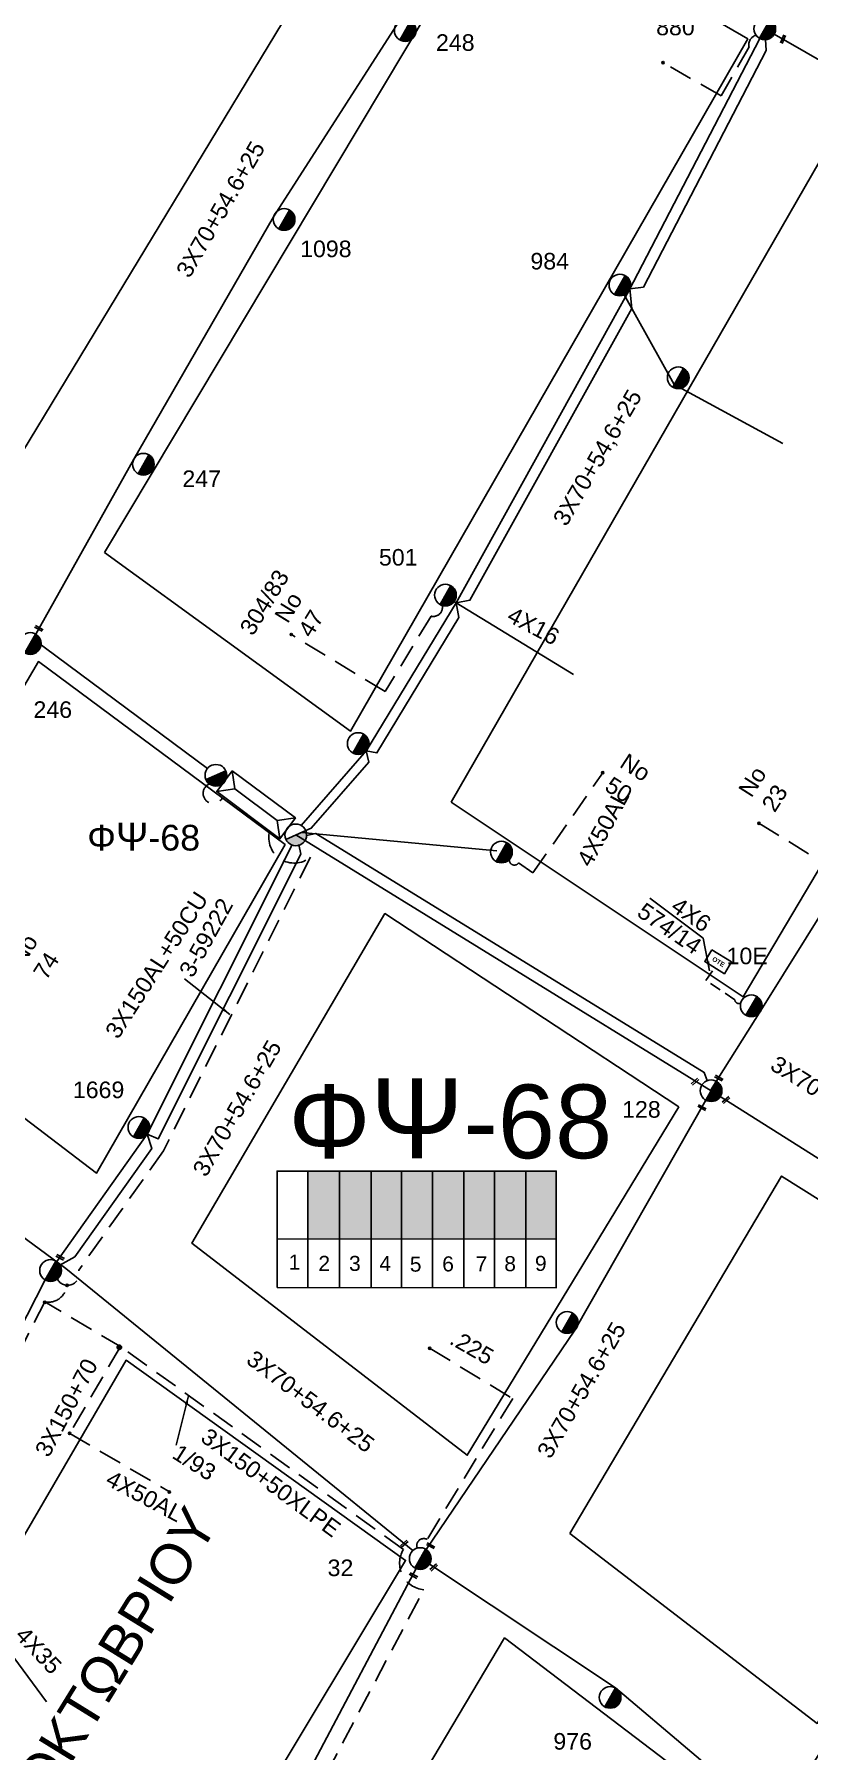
# Model space of a CAD drawing. Header units: millimetres. Extents: x 771 to 3391, y 686 to 1835.
# Drawn here: x 1145.8 to 1229.9, y 1215.3 to 1401.7 of the extents above; entities that cross this region are included whole.
import ezdxf

# ---------------------------------------------------------------- set-up
doc = ezdxf.new("R2010")
doc.units = ezdxf.units.MM
doc.linetypes.add('DASHED', pattern=[19.05, 12.7, -6.35])
for name, color, linetype in [('Pillar OTE', 7, 'Continuous'), ('Άγνωστα', 7, 'Continuous'), ('Γυμνά εναέρια ΧΤ (3Φ)   4x35CU', 7, 'Continuous'), ('Εναέρια παροχή ΧΤ 4x16', 7, 'SYN_LINE'), ('Επιγραφές - Σχήματα', 7, 'Continuous'), ('Καλώδια ΧΤ   3x150+70AL', 7, 'DASHED'), ('Καλώδια ΧΤ   3x150AL+50CU', 7, 'DASHED'), ('Μηχανική τομή', 7, 'Continuous'), ('Στύλος ΦΜ', 7, 'Continuous'), ('Στύλος ΦΜ @ 1', 7, 'Continuous'), ('Συνδέσεις', 7, 'Continuous'), ('Συνεστραμμένα ΧΤ   3x70+54.6+25 AL', 7, 'SYN_LINE'), ('Υποσταθμός εναέριος 2 στύλων', 7, 'Continuous'), ('Υποσταθμός πόλεως', 7, 'Continuous'), ('Υπόβαθρο ΔΕΗ', 7, 'Continuous'), ('Υπόγεια καλώδια Παροχών ΧΤ   .0225', 7, 'DASHED'), ('Υπόγεια καλώδια Παροχών ΧΤ   4x50AL', 7, 'DASHED'), ('Υπόγεια καλώδια Παροχών ΧΤ   4x6', 7, 'DASHED')]:
    doc.layers.add(name, color=color, linetype=linetype)
doc.styles.add('arial', font='arial.ttf')
doc.styles.get("Standard").update_dxf_attribs({"font": 'arial.ttf'})
doc.linetypes.add('SYN_LINE', pattern='A,0.5,-0.0001,["/\\/\\/\\/",Standard,S=0.1,R=0,X=0,Y=-0.05],-0.25', length=0.7501)
doc.dimstyles.new('ISO-25', dxfattribs={"dimtxt": 2.5, "dimasz": 2.5, "dimexe": 1.25, "dimexo": 0.625, "dimtad": 1, "dimtxsty": 'Standard', "dimcen": 2.5, "dimadec": 0, "dimazin": 0, "dimtfac": 1, "dimtmove": 0, "dimatfit": 3, "dimfxl": 1, "dimarcsym": 0})

# ---------------------------------------------------------------- blocks, each defined once
blk = doc.blocks.new('ΥΠΑΡΧΩΝ ΤΣΙΜΕΝΤΕΝΙΟΣ ΣΤΥΛΟΣ')
at = {"layer": 'Στύλος ΦΜ'}
blk.add_hatch(color=7, dxfattribs=at).paths.add_polyline_path([(-1.29, -2.28, 0.574793), (2.62, 0, 0.268822), (1.3, 2.27)])
at = {"layer": 'Στύλος ΦΜ', "color": 7}
blk.add_line((-1.29, -2.28), (1.3, 2.27), dxfattribs=at)
blk.add_circle((0, 0), 2.62, dxfattribs=at)
at = {"layer": 'Στύλος ΦΜ', "flags": 4}
for tag, p in [('ΑΡΙΘΜΟΣ', (-4.68, 8.05)), ('ΤΥΠΟΣ', (-4.91, 3.03))]:
    blk.add_attdef(tag, p, '', height=4, dxfattribs=at)
blk = doc.blocks.new('ΥΠΟΣΤΑΘΜΟΣ ΕΝΑΕΡΙΟΣ ΕΠΙ 2 ΣΤΥΛΩΝ')
at = {"layer": 'Υποσταθμός εναέριος 2 στύλων', "linetype": 'Continuous'}
for points in [[(-11.97, -2.11, 0.574793), (-8.45, -0.07, 0.268822), (-9.64, 1.98)], [(9.68, -2.15, 0.574793), (13.19, -0.1, 0.268822), (12.01, 1.95)]]:
    blk.add_hatch(color=256, dxfattribs=at).paths.add_polyline_path(points)
for p, q in [((-11.97, -2.11), (-9.64, 1.98)), ((9.68, -2.15), (12.01, 1.95))]:
    blk.add_line(p, q, dxfattribs=at)
for centre in [(-10.81, -0.07), (10.84, -0.1)]:
    blk.add_circle(centre, 2.36, dxfattribs=at)
at = {"layer": 'Υποσταθμός πόλεως', "linetype": 'Continuous', "ltscale": 40}
blk.add_lwpolyline([(-8.57, 2.82), (8.57, 2.82), (8.57, -2.82), (-8.57, -2.82)], close=True, dxfattribs=at)
for points in [[(-5.75, 0), (-8.57, 2.82)], [(-8.57, -2.82), (-5.75, 0)], [(-5.75, 0), (5.75, 0)], [(5.75, 0), (8.57, 2.82)], [(8.57, -2.82), (5.75, 0)]]:
    blk.add_lwpolyline(points, dxfattribs=at)
at = {"layer": 'Υποσταθμός εναέριος 2 στύλων', "ltscale": 40, "flags": 1}
for tag, p in [('ΜΕΤΑΣΧΗΜΑΤΙΣΜΟΣ', (14.09, 2.51)), ('ΙΣΧΥΣ', (14.07, -0.28)), ('ΑΡΙΘΜΟΣ', (14.19, -3))]:
    blk.add_attdef(tag, p, '', height=1.8, dxfattribs=at)
blk = doc.blocks.new('ΜΗΧΑΝΙΚΗ ΤΟΜΗ')
at = {"layer": 'Μηχανική τομή', "ltscale": 40}
for p, q in [((-1.89, 0.78), (1.89, 0.78)), ((1.89, 0), (-1.89, 0))]:
    blk.add_line(p, q, dxfattribs=at)
blk = doc.blocks.new('_ΣΥΝΔΕΣΗ')
at = {"layer": 'Συνδέσεις', "linetype": 'SYN_LINE', "ltscale": 40}
blk.add_hatch(color=256, dxfattribs=at).paths.add_polyline_path([(0.5, -0.01, 1), (-0.5, -0.01, 1)])
at = {"layer": 'Συνδέσεις'}
blk.add_circle((0, -0.01), 0.5, dxfattribs=at)
blk = doc.blocks.new('PILLAR ΟΤΕ')
at = {"layer": 'Pillar OTE', "ltscale": 40}
blk.add_lwpolyline([(-3.31, 2.02), (3.39, 2.02), (3.39, -1.99), (-3.31, -1.99)], close=True, dxfattribs=at)
at = {"layer": 'Pillar OTE', "insert": (-1.81, 0.71), "char_height": 1.3575, "width": 109.961, "attachment_point": 1}
blk.add_mtext('{\\fArial|b1|i0|c161|p34;OTE}', dxfattribs=at)

msp = doc.modelspace()

# ---------------------------------------------------------------- hatches: boundary and pattern name
at = {"layer": 'Καλώδια ΧΤ   3x150AL+50CU', "linetype": 'DASHED', "ltscale": 0.2}
h = msp.add_hatch(color=6, dxfattribs=at)
h.dxf.hatch_style = 1
h.paths.add_polyline_path([(1178.92143, 1278.22879), (1175.48156, 1278.22901), (1175.4811, 1270.86842), (1178.92097, 1270.86508)])
h = msp.add_hatch(color=30, dxfattribs=at)
h.dxf.hatch_style = 1
h.paths.add_polyline_path([(1182.361, 1278.22858), (1178.92143, 1278.22879), (1178.92097, 1270.86508), (1182.36054, 1270.86174)])
h = msp.add_hatch(color=1, dxfattribs=at)
h.dxf.hatch_style = 1
h.paths.add_polyline_path([(1182.36054, 1270.86174), (1185.6581, 1270.85853), (1185.65856, 1278.22837), (1182.361, 1278.22858)])
h = msp.add_hatch(color=151, dxfattribs=at)
h.dxf.hatch_style = 1
h.paths.add_polyline_path([(1185.6581, 1270.85853), (1189.0441, 1270.85525), (1189.04456, 1278.22816), (1185.65856, 1278.22837)])
h = msp.add_hatch(color=2, dxfattribs=at)
h.dxf.hatch_style = 1
h.paths.add_polyline_path([(1189.0441, 1270.85525), (1192.44074, 1270.85195), (1192.4412, 1278.22795), (1189.04456, 1278.22816)])
h = msp.add_hatch(color=27, dxfattribs=at)
h.dxf.hatch_style = 1
h.paths.add_polyline_path([(1195.77825, 1278.22774), (1192.4412, 1278.22795), (1192.44074, 1270.85195), (1195.77779, 1270.84871)])
h = msp.add_hatch(color=62, dxfattribs=at)
h.dxf.hatch_style = 1
h.paths.add_polyline_path([(1199.16663, 1278.22753), (1195.77825, 1278.22774), (1195.77779, 1270.84871), (1199.16616, 1270.84542)])
h = msp.add_hatch(color=133, dxfattribs=at)
h.dxf.hatch_style = 1
h.paths.add_polyline_path([(1202.48673, 1278.22732), (1199.16663, 1278.22753), (1199.16616, 1270.84542), (1202.48626, 1270.84219)])

# ---------------------------------------------------------------- linework, layer by layer
at = {"layer": 'Pillar OTE', "ltscale": 40}
for points in [[(1172.15286, 1265.58893), (1172.15365, 1278.22922), (1202.48673, 1278.22732), (1202.48593, 1265.55957), (1172.15286, 1265.58986)], [(1175.48077, 1265.58653), (1175.48156, 1278.22901)], [(1178.92064, 1265.5831), (1178.92143, 1278.22879)], [(1182.36021, 1265.57966), (1182.361, 1278.22858)], [(1185.65777, 1265.57637), (1185.65856, 1278.22837)], [(1189.04376, 1265.57299), (1189.04456, 1278.22816)], [(1192.44041, 1265.5696), (1192.4412, 1278.22795)], [(1195.77746, 1265.56626), (1195.77825, 1278.22774)], [(1199.16583, 1265.56288), (1199.16663, 1278.22753)], [(1172.15319, 1270.87165), (1202.48626, 1270.84219)]]:
    msp.add_lwpolyline(points, dxfattribs=at)
at = {"layer": 'Άγνωστα', "color": 1, "linetype": 'DASHED', "ltscale": 0.2}
for points in [[(1224.20338, 1401.54708, 0.411361271), (1223.44473, 1400.29348), (1220.38951, 1394.97557), (1214.1538, 1398.55807)], [(1190.08696, 1339.64482, -0.572146993), (1188.8825, 1338.48398), (1183.89928, 1330.2826), (1173.63172, 1336.52125)]]:
    msp.add_lwpolyline(points, format="xyb", dxfattribs=at)
at = {"layer": 'Άγνωστα', "color": 1}
msp.add_lwpolyline([(1227.10742, 1357.23393), (1215.29395, 1363.63789), (1209.81276, 1373.44681)], dxfattribs=at)
at = {"layer": 'Γυμνά εναέρια ΧΤ (3Φ)   4x35CU', "color": 27, "linetype": 'SYN_LINE', "ltscale": 8}
msp.add_lwpolyline([(1133.80783, 1241.64474), (1134.64407, 1241.6628), (1138.20617, 1231.70871), (1141.98203, 1227.47784), (1147.11028, 1220.57726)], dxfattribs=at)
at = {"layer": 'Εναέρια παροχή ΧΤ 4x16', "color": 1, "ltscale": 20}
msp.add_lwpolyline([(1204.36869, 1332.15381), (1190.949, 1340.30771)], dxfattribs=at)
at = {"layer": 'Καλώδια ΧΤ   3x150+70AL', "color": 6, "linetype": 'DASHED', "ltscale": 0.2}
msp.add_lwpolyline([(1149.31816, 1265.81728, -0.441096835), (1146.90644, 1264.02929), (1141.84291, 1254.13696), (1131.0998, 1259.63597)], format="xyb", dxfattribs=at)
msp.add_lwpolyline([(1155.12174, 1259.17464), (1149.61505, 1249.72441)], dxfattribs=at)
at = {"layer": 'Καλώδια ΧΤ   3x150AL+50CU', "color": 6, "linetype": 'DASHED', "ltscale": 0.2}
for points in [[(1171.3527, 1315.13378, 0.730780286), (1175.76713, 1312.2937), (1159.79071, 1280.40529), (1150.59682, 1267.4722, -0.004806397), (1150.59245, 1267.40244, -0.914412384), (1148.27493, 1266.51239)], [(1176.73312, 1167.02053, 0.912553464), (1175.26962, 1167.51639), (1155.39611, 1178.33379), (1159.01613, 1185.0473, 0.491389338), (1161.95677, 1188.84879), (1175.69954, 1209.37924), (1188.08333, 1232.76837, -0.557799863), (1185.88859, 1237.13835), (1155.12174, 1259.17464)]]:
    msp.add_lwpolyline(points, format="xyb", dxfattribs=at)
msp.add_lwpolyline([(1155.24607, 1259.08559), (1146.90644, 1264.02929)], dxfattribs=at)
at = {"layer": 'Καλώδια ΧΤ   3x150AL+50CU', "color": 2, "linetype": 'DASHED', "ltscale": 0.2}
msp.add_arc((1165.21207, 1319.23911), 1.09888, 112.0326251, 332.7569399, dxfattribs=at)
at = {"layer": 'Συνεστραμμένα ΧΤ   3x70+54.6+25 AL', "color": 27, "linetype": 'SYN_LINE', "ltscale": 20}
for points in [[(1145.9357, 1336.52001), (1156.58535, 1355.53384), (1171.77675, 1381.85435), (1195.55888, 1418.89443)], [(1174.50331, 1313.66531), (1174.71862, 1312.62535), (1159.23075, 1281.71205), (1158.04568, 1282.21532), (1158.07361, 1282.126)], [(1146.95199, 1266.40264), (1134.0783, 1241.25208), (1116.41913, 1212.13779)]]:
    msp.add_lwpolyline(points, dxfattribs=at)
at = {"layer": 'Συνεστραμμένα ΧΤ   3x70+54.6+25 AL', "color": 1, "linetype": 'SYN_LINE', "ltscale": 20}
for points in [[(1225.14997, 1402.24963), (1251.58604, 1387.12843), (1269.28602, 1374.97868)], [(1174.77385, 1315.73914), (1181.87536, 1323.8928), (1191.60646, 1339.90824), (1210.3871, 1373.78886), (1224.60549, 1401.20539)]]:
    msp.add_lwpolyline(points, dxfattribs=at)
at = {"layer": 'Συνεστραμμένα ΧΤ   3x70+54.6+25 AL', "color": 133, "linetype": 'SYN_LINE', "ltscale": 20}
msp.add_lwpolyline([(1175.26262, 1315.19052), (1175.87147, 1315.45714), (1182.11183, 1322.62206), (1181.82638, 1323.83657), (1182.99453, 1323.63553), (1191.91511, 1338.31702), (1191.60646, 1339.90824), (1193.11248, 1340.20036), (1210.68065, 1371.89366), (1210.49762, 1374.00197), (1211.96518, 1374.21098), (1225.27856, 1399.88242), (1225.21268, 1401.07494)], dxfattribs=at)
at = {"layer": 'Συνεστραμμένα ΧΤ   3x70+54.6+25 AL', "color": 30, "linetype": 'SYN_LINE', "ltscale": 20}
for points in [[(1307.3837, 1353.77755), (1296.72508, 1361.1824), (1270.2593, 1374.31085), (1259.08767, 1352.65637), (1239.68333, 1319.6268), (1224.73258, 1295.64618)], [(1173.79786, 1313.65616), (1158.04568, 1282.21532), (1148.21542, 1268.38705)], [(1117.76958, 1290.75702), (1149.20354, 1267.65031), (1186.90879, 1237.01267)]]:
    msp.add_lwpolyline(points, dxfattribs=at)
at = {"layer": 'Συνεστραμμένα ΧΤ   3x70+54.6+25 AL', "color": 2, "ltscale": 20}
msp.add_lwpolyline([(1145.72771, 1335.94888), (1164.58231, 1321.91884)], dxfattribs=at)
at = {"layer": 'Συνεστραμμένα ΧΤ   3x70+54.6+25 AL', "color": 151, "linetype": 'SYN_LINE', "ltscale": 20}
msp.add_lwpolyline([(1174.18376, 1314.71808), (1219.30765, 1286.95019), (1259.57689, 1261.54507), (1245.22695, 1237.10983), (1226.84851, 1208.35894)], dxfattribs=at)
at = {"layer": 'Συνεστραμμένα ΧΤ   3x70+54.6+25 AL', "color": 62, "linetype": 'SYN_LINE', "ltscale": 20}
for points in [[(1174.80065, 1314.98822), (1196.03805, 1312.99107)], [(1175.3596, 1314.67477), (1176.35991, 1314.89228), (1218.54017, 1288.93582), (1218.88162, 1288.05037)], [(1218.72436, 1285.92701), (1204.50436, 1260.95931), (1188.36159, 1237.11668), (1174.17971, 1210.33153), (1159.50701, 1188.41184)], [(1188.70619, 1235.52717), (1208.92541, 1222.10004), (1225.50125, 1208.08172)]]:
    msp.add_lwpolyline(points, dxfattribs=at)
at = {"layer": 'Συνεστραμμένα ΧΤ   3x70+54.6+25 AL', "color": 30, "linetype": 'SYN_LINE', "ltscale": 8}
msp.add_lwpolyline([(1224.73258, 1295.64618), (1219.26387, 1286.97781)], dxfattribs=at)
at = {"layer": 'Συνεστραμμένα ΧΤ   3x70+54.6+25 AL', "color": 27, "linetype": 'SYN_LINE', "ltscale": 15}
msp.add_lwpolyline([(1158.04568, 1282.21532), (1158.53164, 1280.66115), (1150.18062, 1268.91374), (1148.55997, 1268.00375)], dxfattribs=at)
at = {"layer": 'Υπόβαθρο ΔΕΗ'}
for points in [[(1112.19066, 1377.00111), (1152.68812, 1443.16689), (1185.3061, 1423.6984), (1142.91371, 1353.76552), (1112.19066, 1377.00111)], [(1153.39178, 1345.38514), (1196.17617, 1416.86982), (1223.30171, 1401.14859), (1180.11929, 1325.98524), (1153.39178, 1345.38514)], [(1191.05132, 1318.26237), (1234.53168, 1393.81805), (1268.3003, 1373.73978), (1222.78997, 1297.13785), (1191.05132, 1318.26237)], [(1125.63427, 1298.47923), (1146.21522, 1333.54157), (1173.01105, 1313.67931), (1152.54189, 1277.99933), (1125.63427, 1298.47923)], [(1218.4665, 1303.50035), (1212.64942, 1307.84455)], [(1215.79808, 1285.18686), (1183.86111, 1306.1762), (1162.90384, 1270.38842), (1192.81937, 1247.37475), (1215.79808, 1285.18686)], [(1203.95257, 1238.86061), (1226.97059, 1277.68534), (1255.30463, 1259.90705), (1230.84139, 1218.25252), (1203.95257, 1238.86061)], [(1126.34376, 1207.23476), (1155.74357, 1257.6889), (1186.10681, 1235.94169), (1158.47606, 1189.98599), (1126.34376, 1207.23476)], [(1170.74064, 1183.60892), (1196.8784, 1227.52704), (1224.41917, 1206.57581), (1201.21211, 1167.36373), (1170.74064, 1183.60892)]]:
    msp.add_lwpolyline(points, dxfattribs=at)
at = {"layer": 'Υπόγεια καλώδια Παροχών ΧΤ   .0225', "color": 30, "ltscale": 0.2}
msp.add_lwpolyline([(1224.49527, 1315.9949), (1232.56973, 1311.03943), (1237.29068, 1318.66774, 1.120748252), (1239.68141, 1323.19513)], format="xyb", dxfattribs=at)
at = {"layer": 'Υπόγεια καλώδια Παροχών ΧΤ   .0225', "color": 30, "linetype": 'DASHED', "ltscale": 0.2}
msp.add_lwpolyline([(1188.77821, 1258.96334), (1197.75074, 1253.51066), (1188.46192, 1238.22565, 0.701433656), (1187.38484, 1237.27588)], format="xyb", dxfattribs=at)
at = {"layer": 'Υπόγεια καλώδια Παροχών ΧΤ   4x50AL', "color": 62, "linetype": 'DASHED', "ltscale": 0.2}
msp.add_lwpolyline([(1197.39126, 1312.06611, 0.80947631), (1198.39275, 1311.69734), (1198.39275, 1311.69734), (1198.39275, 1311.69734), (1198.39275, 1311.69734), (1199.94857, 1310.60782), (1207.63229, 1321.56853)], format="xyb", dxfattribs=at)
at = {"layer": 'Υπόγεια καλώδια Παροχών ΧΤ   4x50AL', "color": 6, "linetype": 'DASHED', "ltscale": 0.2}
msp.add_lwpolyline([(1149.61505, 1249.72441), (1160.45711, 1243.4067)], dxfattribs=at)
at = {"layer": 'Υπόγεια καλώδια Παροχών ΧΤ   4x6', "color": 30, "linetype": 'DASHED', "ltscale": 0.1}
msp.add_lwpolyline([(1222.54149, 1296.47945, -0.590793954), (1221.89838, 1296.83469), (1218.75213, 1298.92876), (1219.62554, 1300.19339)], format="xyb", dxfattribs=at)

# ---------------------------------------------------------------- block references
at = {"layer": 'Pillar OTE', "xscale": 0.3750000000000001, "yscale": 0.3750000000000001, "zscale": 0.3750000000000001, "rotation": 328.4450952574256}
msp.add_blockref('PILLAR ΟΤΕ', (1220.06502, 1300.95675), dxfattribs=at)
at = {"layer": 'Μηχανική τομή'}
for p, xscale, yscale, zscale, rotation in [((1227.21221, 1401.10203), 0.249999999999919, 0.249999999999919, 0.249999999999919, 68.45138536945211), ((1146.22059, 1337.05944), 0.2500000000002005, 0.2500000000002005, 0.2500000000002005, 331.5446991727721), ((1217.62712, 1287.86099), 0.249999999999919, 0.249999999999919, 0.249999999999919, 41.73814602004245), ((1220.11069, 1288.23311), 0.2500000000002005, 0.2500000000002005, 0.2500000000002005, 331.5446991727721), ((1221.00915, 1285.86929), 0.249999999999919, 0.249999999999919, 0.249999999999919, 41.73814602004245), ((1218.27007, 1285.02814), 0.2500000000002005, 0.2500000000002005, 0.2500000000002005, 331.5446991727721), ((1148.5288, 1268.77375), 0.2500000000002005, 0.2500000000002005, 0.2500000000002005, 331.5446991727721), ((1186.03979, 1237.70062), 0.249999999999919, 0.249999999999919, 0.249999999999919, 41.73814602004245), ((1188.78759, 1237.45693), 0.2500000000002005, 0.2500000000002005, 0.2500000000002005, 331.5446991727721), ((1186.93053, 1234.21994), 0.2500000000002005, 0.2500000000002005, 0.2500000000002005, 331.5446991727721), ((1189.24316, 1235.11153), 0.249999999999919, 0.249999999999919, 0.249999999999919, 41.73814602004245)]:
    msp.add_blockref('ΜΗΧΑΝΙΚΗ ΤΟΜΗ', p, dxfattribs=dict(at, xscale=xscale, yscale=yscale, zscale=zscale, rotation=rotation))
at = {"layer": 'Στύλος ΦΜ @ 1', "ltscale": 40}
ref = msp.add_blockref('ΥΠΑΡΧΩΝ ΤΣΙΜΕΝΤΕΝΙΟΣ ΣΤΥΛΟΣ', (1225.14771, 1402.25092), dxfattribs=dict(at, xscale=0.4499999999998181, yscale=0.4499999999998181, zscale=0.4499999999998181))
ref.add_attrib('ΤΥΠΟΣ', '880', (1213.33861, 1401.55388), dxfattribs={"layer": 'Στύλος ΦΜ', "height": 1.8, "flags": 4})
ref = msp.add_blockref('ΥΠΑΡΧΩΝ ΤΣΙΜΕΝΤΕΝΙΟΣ ΣΤΥΛΟΣ', (1186.07861, 1402.06418), dxfattribs=dict(at, xscale=0.4499999999998181, yscale=0.4499999999998181, zscale=0.4499999999998181))
ref.add_attrib('ΤΥΠΟΣ', '248', (1189.41887, 1399.86057), dxfattribs={"layer": 'Στύλος ΦΜ', "height": 1.8, "flags": 4})
ref = msp.add_blockref('ΥΠΑΡΧΩΝ ΤΣΙΜΕΝΤΕΝΙΟΣ ΣΤΥΛΟΣ', (1172.91471, 1381.55073), dxfattribs=dict(at, xscale=0.4499999999998181, yscale=0.4499999999998181, zscale=0.4499999999998181))
ref.add_attrib('ΤΥΠΟΣ', '1098', (1174.65219, 1377.46016), dxfattribs={"layer": 'Στύλος ΦΜ', "height": 1.8, "flags": 4})
ref = msp.add_blockref('ΥΠΑΡΧΩΝ ΤΣΙΜΕΝΤΕΝΙΟΣ ΣΤΥΛΟΣ', (1209.40227, 1374.43481), dxfattribs=dict(at, xscale=0.4499999999998181, yscale=0.4499999999998181, zscale=0.4499999999998181))
ref.add_attrib('ΤΥΠΟΣ', '984', (1199.67719, 1376.12395), dxfattribs={"layer": 'Στύλος ΦΜ', "height": 1.8, "flags": 4})
at = {"layer": 'Στύλος ΦΜ @ 1', "ltscale": 40, "xscale": 0.4499999999998181, "yscale": 0.4499999999998181, "zscale": 0.4499999999998181}
for p in [(1215.74125, 1364.36853), (1180.96318, 1324.63783), (1196.52848, 1312.86782), (1203.66564, 1261.78617)]:
    msp.add_blockref('ΥΠΑΡΧΩΝ ΤΣΙΜΕΝΤΕΝΙΟΣ ΣΤΥΛΟΣ', p, dxfattribs=at)
at = {"layer": 'Στύλος ΦΜ @ 1', "ltscale": 40}
ref = msp.add_blockref('ΥΠΑΡΧΩΝ ΤΣΙΜΕΝΤΕΝΙΟΣ ΣΤΥΛΟΣ', (1157.6192, 1354.96967), dxfattribs=dict(at, xscale=0.4499999999998181, yscale=0.4499999999998181, zscale=0.4499999999998181))
ref.add_attrib('ΤΥΠΟΣ', '247', (1161.86217, 1352.50164), dxfattribs={"layer": 'Στύλος ΦΜ', "height": 1.8, "flags": 4})
ref = msp.add_blockref('ΥΠΑΡΧΩΝ ΤΣΙΜΕΝΤΕΝΙΟΣ ΣΤΥΛΟΣ', (1190.44118, 1340.76806), dxfattribs=dict(at, xscale=0.4499999999998181, yscale=0.4499999999998181, zscale=0.4499999999998181))
ref.add_attrib('ΤΥΠΟΣ', '501', (1183.22025, 1343.96765), dxfattribs={"layer": 'Στύλος ΦΜ', "height": 1.8, "flags": 4})
ref = msp.add_blockref('ΥΠΑΡΧΩΝ ΤΣΙΜΕΝΤΕΝΙΟΣ ΣΤΥΛΟΣ', (1145.3329, 1335.5082), dxfattribs=dict(at, xscale=0.4499999999998181, yscale=0.4499999999998181, zscale=0.4499999999998181))
ref.add_attrib('ΤΥΠΟΣ', '246', (1145.67841, 1327.42923), dxfattribs={"layer": 'Στύλος ΦΜ', "height": 1.8, "flags": 4})
ref = msp.add_blockref('ΥΠΑΡΧΩΝ ΤΣΙΜΕΝΤΕΝΙΟΣ ΣΤΥΛΟΣ', (1223.67807, 1296.17072), dxfattribs=dict(at, xscale=0.4499999999998181, yscale=0.4499999999998181, zscale=0.4499999999998181))
ref.add_attrib('ΤΥΠΟΣ', '10Ε', (1220.99561, 1300.68494), dxfattribs={"layer": 'Στύλος ΦΜ', "height": 1.8, "flags": 4})
ref = msp.add_blockref('ΥΠΑΡΧΩΝ ΤΣΙΜΕΝΤΕΝΙΟΣ ΣΤΥΛΟΣ', (1157.1387, 1282.96666), dxfattribs=dict(at, xscale=0.4499999999998181, yscale=0.4499999999998181, zscale=0.4499999999998181))
ref.add_attrib('ΤΥΠΟΣ', '1669', (1149.95933, 1286.14306), dxfattribs={"layer": 'Στύλος ΦΜ', "height": 1.8, "flags": 4})
ref = msp.add_blockref('ΥΠΑΡΧΩΝ ΤΣΙΜΕΝΤΕΝΙΟΣ ΣΤΥΛΟΣ', (1219.30539, 1286.95148), dxfattribs=dict(at, xscale=0.4499999999998181, yscale=0.4499999999998181, zscale=0.4499999999998181))
ref.add_attrib('ΤΥΠΟΣ', '128', (1209.63898, 1284.01992), dxfattribs={"layer": 'Στύλος ΦΜ', "height": 1.8, "flags": 4})
ref = msp.add_blockref('ΥΠΑΡΧΩΝ ΤΣΙΜΕΝΤΕΝΙΟΣ ΣΤΥΛΟΣ', (1147.53302, 1267.42711), dxfattribs=dict(at, xscale=0.4499999999998181, yscale=0.4499999999998181, zscale=0.4499999999998181))
ref.add_attrib('ΤΥΠΟΣ', '30', (1138.33302, 1264.82791), dxfattribs={"layer": 'Στύλος ΦΜ', "height": 1.8, "flags": 4})
ref = msp.add_blockref('ΥΠΑΡΧΩΝ ΤΣΙΜΕΝΤΕΝΙΟΣ ΣΤΥΛΟΣ', (1187.70128, 1236.14142), dxfattribs=dict(at, xscale=0.4499999999998181, yscale=0.4499999999998181, zscale=0.4499999999998181))
ref.add_attrib('ΤΥΠΟΣ', '32', (1177.63918, 1234.2414), dxfattribs={"layer": 'Στύλος ΦΜ', "height": 1.8, "flags": 4})
ref = msp.add_blockref('ΥΠΑΡΧΩΝ ΤΣΙΜΕΝΤΕΝΙΟΣ ΣΤΥΛΟΣ', (1208.33985, 1221.07815), dxfattribs=dict(at, xscale=0.4499999999998181, yscale=0.4499999999998181, zscale=0.4499999999998181))
ref.add_attrib('ΤΥΠΟΣ', '976', (1202.17144, 1215.40056), dxfattribs={"layer": 'Στύλος ΦΜ', "height": 1.8, "flags": 4})
at = {"layer": 'Συνδέσεις'}
for p, xscale, yscale, zscale in [((1214.09189, 1398.58907), 0.25, 0.25, 0.25), ((1173.68442, 1336.48923), 0.25, 0.25, 0.25), ((1207.54261, 1321.48516), 0.25, 0.25, 0.25), ((1224.50051, 1315.98624), 0.25, 0.25, 0.25), ((1149.33254, 1265.81312), 0.25, 0.25, 0.25), ((1146.90441, 1263.98113), 0.25, 0.25, 0.25), ((1155.00878, 1259.09536), 0.4777242751394019, 0.4777242751394019, 0.4777242751394019), ((1188.73081, 1258.983), 0.25, 0.25, 0.25), ((1149.60454, 1249.74839), 0.25, 0.25, 0.25), ((1160.43631, 1243.38157), 0.25, 0.25, 0.25)]:
    msp.add_blockref('_ΣΥΝΔΕΣΗ', p, dxfattribs=dict(at, xscale=xscale, yscale=yscale, zscale=zscale))
at = {"layer": 'Υποσταθμός εναέριος 2 στύλων', "xscale": 0.4999999999999997, "yscale": 0.4999999999999997, "zscale": 0.4999999999999997, "rotation": 323.3357407774282}
msp.add_blockref('ΥΠΟΣΤΑΘΜΟΣ ΕΝΑΕΡΙΟΣ ΕΠΙ 2 ΣΤΥΛΩΝ', (1169.86563, 1317.99567), dxfattribs=at)

# ---------------------------------------------------------------- texts
at = {"ltscale": 30, "char_height": 1.63441, "width": 11.2572904, "attachment_point": 1}
for s, insert in [('1', (1173.39902, 1269.15025)), ('2', (1176.63748, 1269.01679)), ('3', (1179.96807, 1269.01679)), ('4', (1183.27158, 1269.01679)), ('5', (1186.57509, 1268.93561)), ('6', (1190.09522, 1268.96267)), ('7', (1193.72366, 1268.96267)), ('8', (1196.83762, 1268.98973)), ('9', (1200.16821, 1269.01679))]:
    msp.add_mtext(s, dxfattribs=dict(at, insert=insert))
at = {"ltscale": 40, "insert": (1138.23259, 1203.38159), "char_height": 4, "width": 64.8866414, "attachment_point": 1, "rotation": 58.3233569, "style": 'arial'}
msp.add_mtext('{\\H1.083x;28. OKΤΩBPIOY}', dxfattribs=at)
at = {"layer": 'Άγνωστα', "color": 7, "char_height": 1.8, "attachment_point": 1}
for s, gutter_width, insert, rotation in [('3X70+54.6+25', 12.5, (1161.07711, 1375.97949), 59.8533125), ('3X70+54,6+25', 12.5, (1202.02623, 1349.02528), 59.8533125), ('304/83', 1.85106, (1167.98615, 1337.17686), 58.4351257), ('3X70+54.6+25', 12.5, (1162.87397, 1278.37274), 59.8533125), ('3X70+54.6+25', 12.5, (1226.54703, 1290.86266), 328.042606), ('3X70+54.6+25', 12.5, (1200.29386, 1247.76436), 59.8533125), ('3X70+54.6+25', 12.5, (1169.74994, 1258.9011), 323.0033363), ('3X150+70', 12.5, (1145.75189, 1247.86823), 62.0897021), ('3X150+50XLPE', 12.5, (1164.77453, 1250.44591), 323.7057359), ('1/93', 12.5, (1161.58569, 1248.66896), 327.4067921), ('4X35', 12.5, (1144.89574, 1228.94653), 313.1505636)]:
    msp.add_mtext_dynamic_manual_height_columns(s, width=1.8, gutter_width=gutter_width, heights=[0.04535], dxfattribs=dict(at, insert=insert, rotation=rotation))
at = {"layer": 'Άγνωστα', "color": 7}
note = msp.add_mtext_dynamic_manual_height_columns('No ', width=1.8, gutter_width=1.85106, heights=[0.04535, 0], dxfattribs=dict(at, insert=(1169.85848, 1335.42266), char_height=1.8, attachment_point=1, rotation=58.4351257))
for column, words in zip(note.columns.linked_columns, ['47']):
    column.text = words
note = msp.add_mtext_dynamic_manual_height_columns('No ', width=1.8, gutter_width=1.65674, heights=[0.04535, 0], dxfattribs=dict(at, insert=(1207.33234, 1325.56251), char_height=1.8, attachment_point=1, rotation=327.0501413))
for column, words in zip(note.columns.linked_columns, ['50']):
    column.text = words
note = msp.add_mtext_dynamic_manual_height_columns('No ', width=1.8, gutter_width=1.667, heights=[0.04535, 0], dxfattribs=dict(at, insert=(1220.31302, 1316.71016), char_height=1.8, attachment_point=1, rotation=57.6003579))
for column, words in zip(note.columns.linked_columns, ['23']):
    column.text = words
note = msp.add_mtext_dynamic_manual_height_columns('No ', width=1.8, gutter_width=1.88924, heights=[0.04535, 0], dxfattribs=dict(at, insert=(1141.04468, 1298.29426), char_height=1.8, attachment_point=1, rotation=57.7763696))
for column, words in zip(note.columns.linked_columns, ['74']):
    column.text = words
at = {"layer": 'Εναέρια παροχή ΧΤ 4x16', "color": 7, "insert": (1197.83975, 1339.59191), "char_height": 1.8, "attachment_point": 1, "rotation": 332.0897021}
msp.add_mtext_dynamic_manual_height_columns('4X16', width=1.8, gutter_width=12.5, heights=[0.04535], dxfattribs=at)
at = {"layer": 'Καλώδια ΧΤ   3x150AL+50CU', "color": 7, "char_height": 1.8, "attachment_point": 1}
for s, insert, rotation in [('3X150AL+50CU', (1153.36392, 1293.42443), 57.2436371), ('3-59222', (1161.40388, 1299.97426), 61.0580201)]:
    msp.add_mtext_dynamic_manual_height_columns(s, width=1.8, gutter_width=12.5, heights=[0.04535], dxfattribs=dict(at, insert=insert, rotation=rotation))
at = {"layer": 'Υπόβαθρο ΔΕΗ', "attachment_point": 1}
for insert, char_height in [((1151.52482, 1316.04923), 2.7887368), ((1173.38247, 1288.28231), 8)]:
    msp.add_mtext_dynamic_manual_height_columns('Φ{\\H1.0833x;Ψ}-68', width=84.657329, gutter_width=12.5, heights=[0], dxfattribs=dict(at, insert=insert, char_height=char_height))
at = {"layer": 'Υπόγεια καλώδια Παροχών ΧΤ   4x50AL', "color": 7, "char_height": 1.8, "attachment_point": 1}
for s, insert, rotation in [('4X50AL', (1204.63387, 1311.97119), 61.5161561), ('574/14', (1212.15159, 1307.49167), 325.4108865), ('4X6', (1215.82638, 1308.0871), 325.4108865), ('.225', (1191.65071, 1261.09399), 330.1803355), ('4X50AL', (1154.22799, 1245.82207), 332.0897021)]:
    msp.add_mtext_dynamic_manual_height_columns(s, width=1.8, gutter_width=12.5, heights=[0.04535], dxfattribs=dict(at, insert=insert, rotation=rotation))

# ---------------------------------------------------------------- leaders
at = {"layer": 'Επιγραφές - Σχήματα', "ltscale": 40}
for points in [[(1219.1521, 1299.98165), (1218.4665, 1303.50035)], [(1167.01078, 1295.23076), (1162.09501, 1299.08649)], [(1162.53174, 1253.82308), (1161.16878, 1248.46865)]]:
    msp.add_leader(points, dimstyle='ISO-25', override={"dimasz": 1, "dimtad": 0}, dxfattribs=at)

doc.saveas('drawing.dxf')
